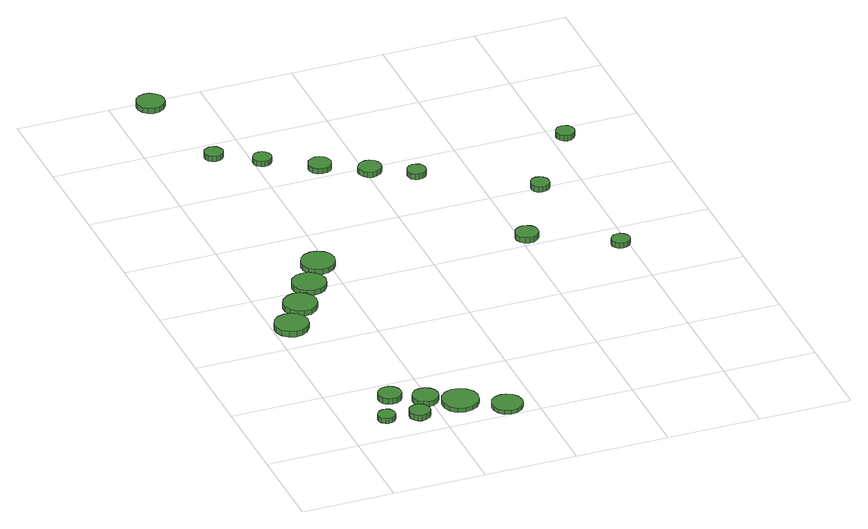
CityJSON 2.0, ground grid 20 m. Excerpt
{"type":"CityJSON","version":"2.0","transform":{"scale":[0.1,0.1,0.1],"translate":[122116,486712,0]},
"CityObjects":{
"tree1":{"type":"SolitaryVegetationObject","attributes":{"function":"something"},"geometry":[{"type":"MultiSurface","lod":"1","boundaries":[[[0,1,2,3,4,5,6,7,8,9,10,11,12,13,14]],[[15,16,17,18,19,20,21,22,23,24,25,26,27,28,29]],[[0,29,28,1]],[[1,28,27,2]],[[2,27,26,3]],[[3,26,25,4]],[[4,25,24,5]],[[5,24,23,6]],[[6,23,22,7]],[[7,22,21,8]],[[8,21,20,9]],[[9,20,19,10]],[[10,19,18,11]],[[11,18,17,12]],[[12,17,16,13]],[[13,16,15,14]],[[14,15,29,0]]]}]},
"tree2":{"type":"SolitaryVegetationObject","attributes":{"function":"something"},"geometry":[{"type":"MultiSurface","lod":"1","boundaries":[[[30,31,32,33,34,35,36,37,38,39,40,41,42,43,44]],[[45,46,47,48,49,50,51,52,53,54,55,56,57,58,59]],[[30,59,58,31]],[[31,58,57,32]],[[32,57,56,33]],[[33,56,55,34]],[[34,55,54,35]],[[35,54,53,36]],[[36,53,52,37]],[[37,52,51,38]],[[38,51,50,39]],[[39,50,49,40]],[[40,49,48,41]],[[41,48,47,42]],[[42,47,46,43]],[[43,46,45,44]],[[44,45,59,30]]]}]},
"tree3":{"type":"SolitaryVegetationObject","attributes":{"function":"something"},"geometry":[{"type":"MultiSurface","lod":"1","boundaries":[[[60,61,62,63,64,65,66,67,68,69,70,71,72,73,74]],[[75,76,77,78,79,80,81,82,83,84,85,86,87,88,89]],[[60,89,88,61]],[[61,88,87,62]],[[62,87,86,63]],[[63,86,85,64]],[[64,85,84,65]],[[65,84,83,66]],[[66,83,82,67]],[[67,82,81,68]],[[68,81,80,69]],[[69,80,79,70]],[[70,79,78,71]],[[71,78,77,72]],[[72,77,76,73]],[[73,76,75,74]],[[74,75,89,60]]]}]},
"tree4":{"type":"SolitaryVegetationObject","attributes":{"function":"something"},"geometry":[{"type":"MultiSurface","lod":"1","boundaries":[[[90,91,92,93,94,95,96,97,98,99,100,101,102,103,104]],[[105,106,107,108,109,110,111,112,113,114,115,116,117,118,119]],[[90,119,118,91]],[[91,118,117,92]],[[92,117,116,93]],[[93,116,115,94]],[[94,115,114,95]],[[95,114,113,96]],[[96,113,112,97]],[[97,112,111,98]],[[98,111,110,99]],[[99,110,109,100]],[[100,109,108,101]],[[101,108,107,102]],[[102,107,106,103]],[[103,106,105,104]],[[104,105,119,90]]]}]},
"tree5":{"type":"SolitaryVegetationObject","attributes":{"function":"something"},"geometry":[{"type":"MultiSurface","lod":"1","boundaries":[[[120,121,122,123,124,125,126,127,128,129,130,131,132,133,134]],[[135,136,137,138,139,140,141,142,143,144,145,146,147,148,149]],[[120,149,148,121]],[[121,148,147,122]],[[122,147,146,123]],[[123,146,145,124]],[[124,145,144,125]],[[125,144,143,126]],[[126,143,142,127]],[[127,142,141,128]],[[128,141,140,129]],[[129,140,139,130]],[[130,139,138,131]],[[131,138,137,132]],[[132,137,136,133]],[[133,136,135,134]],[[134,135,149,120]]]}]},
"tree6":{"type":"SolitaryVegetationObject","attributes":{"function":"something"},"geometry":[{"type":"MultiSurface","lod":"1","boundaries":[[[150,151,152,153,154,155,156,157,158,159,160,161,162,163,164]],[[165,166,167,168,169,170,171,172,173,174,175,176,177,178,179]],[[150,179,178,151]],[[151,178,177,152]],[[152,177,176,153]],[[153,176,175,154]],[[154,175,174,155]],[[155,174,173,156]],[[156,173,172,157]],[[157,172,171,158]],[[158,171,170,159]],[[159,170,169,160]],[[160,169,168,161]],[[161,168,167,162]],[[162,167,166,163]],[[163,166,165,164]],[[164,165,179,150]]]}]},
"tree7":{"type":"SolitaryVegetationObject","attributes":{"function":"something"},"geometry":[{"type":"MultiSurface","lod":"1","boundaries":[[[180,181,182,183,184,185,186,187,188,189,190,191,192,193,194]],[[195,196,197,198,199,200,201,202,203,204,205,206,207,208,209]],[[180,209,208,181]],[[181,208,207,182]],[[182,207,206,183]],[[183,206,205,184]],[[184,205,204,185]],[[185,204,203,186]],[[186,203,202,187]],[[187,202,201,188]],[[188,201,200,189]],[[189,200,199,190]],[[190,199,198,191]],[[191,198,197,192]],[[192,197,196,193]],[[193,196,195,194]],[[194,195,209,180]]]}]},
"tree8":{"type":"SolitaryVegetationObject","attributes":{"function":"something"},"geometry":[{"type":"MultiSurface","lod":"1","boundaries":[[[210,211,212,213,214,215,216,217,218,219,220,221,222,223,224]],[[225,226,227,228,229,230,231,232,233,234,235,236,237,238,239]],[[210,239,238,211]],[[211,238,237,212]],[[212,237,236,213]],[[213,236,235,214]],[[214,235,234,215]],[[215,234,233,216]],[[216,233,232,217]],[[217,232,231,218]],[[218,231,230,219]],[[219,230,229,220]],[[220,229,228,221]],[[221,228,227,222]],[[222,227,226,223]],[[223,226,225,224]],[[224,225,239,210]]]}]},
"tree9":{"type":"SolitaryVegetationObject","attributes":{"function":"something"},"geometry":[{"type":"MultiSurface","lod":"1","boundaries":[[[240,241,242,243,244,245,246,247,248,249,250,251,252,253,254]],[[255,256,257,258,259,260,261,262,263,264,265,266,267,268,269]],[[240,269,268,241]],[[241,268,267,242]],[[242,267,266,243]],[[243,266,265,244]],[[244,265,264,245]],[[245,264,263,246]],[[246,263,262,247]],[[247,262,261,248]],[[248,261,260,249]],[[249,260,259,250]],[[250,259,258,251]],[[251,258,257,252]],[[252,257,256,253]],[[253,256,255,254]],[[254,255,269,240]]]}]},
"tree10":{"type":"SolitaryVegetationObject","attributes":{"function":"something"},"geometry":[{"type":"MultiSurface","lod":"1","boundaries":[[[270,271,272,273,274,275,276,277,278,279,280,281,282,283,284]],[[285,286,287,288,289,290,291,292,293,294,295,296,297,298,299]],[[270,299,298,271]],[[271,298,297,272]],[[272,297,296,273]],[[273,296,295,274]],[[274,295,294,275]],[[275,294,293,276]],[[276,293,292,277]],[[277,292,291,278]],[[278,291,290,279]],[[279,290,289,280]],[[280,289,288,281]],[[281,288,287,282]],[[282,287,286,283]],[[283,286,285,284]],[[284,285,299,270]]]}]},
"tree11":{"type":"SolitaryVegetationObject","attributes":{"function":"something"},"geometry":[{"type":"MultiSurface","lod":"1","boundaries":[[[300,301,302,303,304,305,306,307,308,309,310,311,312,313,314]],[[315,316,317,318,319,320,321,322,323,324,325,326,327,328,329]],[[300,329,328,301]],[[301,328,327,302]],[[302,327,326,303]],[[303,326,325,304]],[[304,325,324,305]],[[305,324,323,306]],[[306,323,322,307]],[[307,322,321,308]],[[308,321,320,309]],[[309,320,319,310]],[[310,319,318,311]],[[311,318,317,312]],[[312,317,316,313]],[[313,316,315,314]],[[314,315,329,300]]]}]},
"tree12":{"type":"SolitaryVegetationObject","attributes":{"function":"something"},"geometry":[{"type":"MultiSurface","lod":"1","boundaries":[[[330,331,332,333,334,335,336,337,338,339,340,341,342,343,344]],[[345,346,347,348,349,350,351,352,353,354,355,356,357,358,359]],[[330,359,358,331]],[[331,358,357,332]],[[332,357,356,333]],[[333,356,355,334]],[[334,355,354,335]],[[335,354,353,336]],[[336,353,352,337]],[[337,352,351,338]],[[338,351,350,339]],[[339,350,349,340]],[[340,349,348,341]],[[341,348,347,342]],[[342,347,346,343]],[[343,346,345,344]],[[344,345,359,330]]]}]},
"tree13":{"type":"SolitaryVegetationObject","attributes":{"function":"something"},"geometry":[{"type":"MultiSurface","lod":"1","boundaries":[[[360,361,362,363,364,365,366,367,368,369,370,371,372,373,374]],[[375,376,377,378,379,380,381,382,383,384,385,386,387,388,389]],[[360,389,388,361]],[[361,388,387,362]],[[362,387,386,363]],[[363,386,385,364]],[[364,385,384,365]],[[365,384,383,366]],[[366,383,382,367]],[[367,382,381,368]],[[368,381,380,369]],[[369,380,379,370]],[[370,379,378,371]],[[371,378,377,372]],[[372,377,376,373]],[[373,376,375,374]],[[374,375,389,360]]]}]},
"tree14":{"type":"SolitaryVegetationObject","attributes":{"function":"something"},"geometry":[{"type":"MultiSurface","lod":"1","boundaries":[[[390,391,392,393,394,395,396,397,398,399,400,401,402,403,404]],[[405,406,407,408,409,410,411,412,413,414,415,416,417,418,419]],[[390,419,418,391]],[[391,418,417,392]],[[392,417,416,393]],[[393,416,415,394]],[[394,415,414,395]],[[395,414,413,396]],[[396,413,412,397]],[[397,412,411,398]],[[398,411,410,399]],[[399,410,409,400]],[[400,409,408,401]],[[401,408,407,402]],[[402,407,406,403]],[[403,406,405,404]],[[404,405,419,390]]]}]},
"tree15":{"type":"SolitaryVegetationObject","attributes":{"function":"something"},"geometry":[{"type":"MultiSurface","lod":"1","boundaries":[[[420,421,422,423,424,425,426,427,428,429,430,431,432,433,434]],[[435,436,437,438,439,440,441,442,443,444,445,446,447,448,449]],[[420,449,448,421]],[[421,448,447,422]],[[422,447,446,423]],[[423,446,445,424]],[[424,445,444,425]],[[425,444,443,426]],[[426,443,442,427]],[[427,442,441,428]],[[428,441,440,429]],[[429,440,439,430]],[[430,439,438,431]],[[431,438,437,432]],[[432,437,436,433]],[[433,436,435,434]],[[434,435,449,420]]]}]},
"tree16":{"type":"SolitaryVegetationObject","attributes":{"function":"something"},"geometry":[{"type":"MultiSurface","lod":"1","boundaries":[[[450,451,452,453,454,455,456,457,458,459,460,461,462,463,464]],[[465,466,467,468,469,470,471,472,473,474,475,476,477,478,479]],[[450,479,478,451]],[[451,478,477,452]],[[452,477,476,453]],[[453,476,475,454]],[[454,475,474,455]],[[455,474,473,456]],[[456,473,472,457]],[[457,472,471,458]],[[458,471,470,459]],[[459,470,469,460]],[[460,469,468,461]],[[461,468,467,462]],[[462,467,466,463]],[[463,466,465,464]],[[464,465,479,450]]]}]},
"tree17":{"type":"SolitaryVegetationObject","attributes":{"function":"something"},"geometry":[{"type":"MultiSurface","lod":"1","boundaries":[[[480,481,482,483,484,485,486,487,488,489,490,491,492,493,494]],[[495,496,497,498,499,500,501,502,503,504,505,506,507,508,509]],[[480,509,508,481]],[[481,508,507,482]],[[482,507,506,483]],[[483,506,505,484]],[[484,505,504,485]],[[485,504,503,486]],[[486,503,502,487]],[[487,502,501,488]],[[488,501,500,489]],[[489,500,499,490]],[[490,499,498,491]],[[491,498,497,492]],[[492,497,496,493]],[[493,496,495,494]],[[494,495,509,480]]]}]},
"tree18":{"type":"SolitaryVegetationObject","attributes":{"function":"something"},"geometry":[{"type":"MultiSurface","lod":"1","boundaries":[[[510,511,512,513,514,515,516,517,518,519,520,521,522,523,524]],[[525,526,527,528,529,530,531,532,533,534,535,536,537,538,539]],[[510,539,538,511]],[[511,538,537,512]],[[512,537,536,513]],[[513,536,535,514]],[[514,535,534,515]],[[515,534,533,516]],[[516,533,532,517]],[[517,532,531,518]],[[518,531,530,519]],[[519,530,529,520]],[[520,529,528,521]],[[521,528,527,522]],[[522,527,526,523]],[[523,526,525,524]],[[524,525,539,510]]]}]},
"tree19":{"type":"SolitaryVegetationObject","attributes":{"function":"something"},"geometry":[{"type":"MultiSurface","lod":"1","boundaries":[[[540,541,542,543,544,545,546,547,548,549,550,551,552,553,554]],[[555,556,557,558,559,560,561,562,563,564,565,566,567,568,569]],[[540,569,568,541]],[[541,568,567,542]],[[542,567,566,543]],[[543,566,565,544]],[[544,565,564,545]],[[545,564,563,546]],[[546,563,562,547]],[[547,562,561,548]],[[548,561,560,549]],[[549,560,559,550]],[[550,559,558,551]],[[551,558,557,552]],[[552,557,556,553]],[[553,556,555,554]],[[554,555,569,540]]]}]},
"tree20":{"type":"SolitaryVegetationObject","attributes":{"function":"something"},"geometry":[{"type":"MultiSurface","lod":"1","boundaries":[[[570,571,572,573,574,575,576,577,578,579,580,581,582,583,584]],[[585,586,587,588,589,590,591,592,593,594,595,596,597,598,599]],[[570,599,598,571]],[[571,598,597,572]],[[572,597,596,573]],[[573,596,595,574]],[[574,595,594,575]],[[575,594,593,576]],[[576,593,592,577]],[[577,592,591,578]],[[578,591,590,579]],[[579,590,589,580]],[[580,589,588,581]],[[581,588,587,582]],[[582,587,586,583]],[[583,586,585,584]],[[584,585,599,570]]]}]}
},
"vertices":[
[109,72,16],[107,79,16],[103,86,16],[96,90,16],[88,90,16],[81,88,16],[75,83,16],[72,76,16],[72,68,16],[75,61,16],[81,56,16],[88,53,16],[96,54,16],[103,58,16],[107,64,16],[107,64,4],[103,58,4],[96,54,4],[88,53,4],[81,56,4],[75,61,4],[72,68,4],[72,76,4],[75,83,4],[81,88,4],[88,90,4],[96,90,4],[103,86,4],[107,79,4],[109,72,4],
[152,149,14],[150,159,14],[144,168,14],[135,173,14],[125,174,14],[115,171,14],[107,164,14],[103,155,14],[103,144,14],[107,135,14],[115,128,14],[125,125,14],[135,126,14],[144,131,14],[150,139,14],[150,139,1],[144,131,1],[135,126,1],[125,125,1],[115,128,1],[107,135,1],[103,144,1],[103,155,1],[107,164,1],[115,171,1],[125,174,1],[135,173,1],[144,168,1],[150,159,1],[152,149,1],
[182,64,15],[180,73,15],[175,81,15],[166,85,15],[157,86,15],[148,83,15],[141,77,15],[137,68,15],[137,59,15],[141,50,15],[148,44,15],[157,41,15],[166,42,15],[175,47,15],[180,54,15],[180,54,2],[175,47,2],[166,42,2],[157,41,2],[148,44,2],[141,50,2],[137,59,2],[137,68,2],[141,77,2],[148,83,2],[157,86,2],[166,85,2],[175,81,2],[180,73,2],[182,64,2],
[74,471,18],[71,485,18],[62,497,18],[49,505,18],[34,507,18],[19,502,18],[8,492,18],[2,478,18],[2,463,18],[8,449,18],[19,439,18],[34,434,18],[49,436,18],[62,444,18],[71,456,18],[71,456,5],[62,444,5],[49,436,5],[34,434,5],[19,439,5],[8,449,5],[2,463,5],[2,478,5],[8,492,5],[19,502,5],[34,507,5],[49,505,5],[62,497,5],[71,485,5],[74,471,5],
[220,117,13],[218,128,13],[211,137,13],[201,143,13],[189,144,13],[179,141,13],[170,133,13],[165,123,13],[165,111,13],[170,100,13],[179,93,13],[189,89,13],[201,90,13],[211,96,13],[218,105,13],[218,105,1],[211,96,1],[201,90,1],[189,89,1],[179,93,1],[170,100,1],[165,111,1],[165,123,1],[170,133,1],[179,141,1],[189,144,1],[201,143,1],[211,137,1],[218,128,1],[220,117,1],
[118,537,19],[115,552,19],[106,564,19],[93,572,19],[78,573,19],[64,568,19],[53,558,19],[47,545,19],[47,529,19],[53,516,19],[64,506,19],[78,501,19],[93,502,19],[106,510,19],[115,522,19],[115,522,7],[106,510,7],[93,502,7],[78,501,7],[64,506,7],[53,516,7],[47,529,7],[47,545,7],[53,558,7],[64,568,7],[78,573,7],[93,572,7],[106,564,7],[115,552,7],[118,537,7],
[294,81,11],[291,97,11],[281,110,11],[267,118,11],[251,120,11],[235,115,11],[223,104,11],[217,89,11],[217,73,11],[223,58,11],[235,47,11],[251,42,11],[267,44,11],[281,52,11],[291,65,11],[291,65,1],[281,52,1],[267,44,1],[251,42,1],[235,47,1],[223,58,1],[217,73,1],[217,89,1],[223,104,1],[235,115,1],[251,120,1],[267,118,1],[281,110,1],[291,97,1],[294,81,1],
[163,601,21],[160,616,21],[151,628,21],[138,636,21],[123,637,21],[109,633,21],[97,623,21],[91,609,21],[91,594,21],[97,580,21],[109,570,21],[123,565,21],[138,567,21],[151,574,21],[160,586,21],[160,586,9],[151,574,9],[138,567,9],[123,565,9],[109,570,9],[97,580,9],[91,594,9],[91,609,9],[97,623,9],[109,633,9],[123,637,9],[138,636,9],[151,628,9],[160,616,9],[163,601,9],
[372,33,10],[369,47,10],[361,58,10],[349,65,10],[336,66,10],[322,62,10],[312,53,10],[307,40,10],[307,27,10],[312,14,10],[322,5,10],[336,1,10],[349,2,10],[361,9,10],[369,20,10],[369,20,1],[361,9,1],[349,2,1],[336,1,1],[322,5,1],[312,14,1],[307,27,1],[307,40,1],[312,53,1],[322,62,1],[336,66,1],[349,65,1],[361,58,1],[369,47,1],[372,33,1],
[209,669,23],[205,684,23],[197,696,23],[183,703,23],[168,705,23],[154,700,23],[143,690,23],[137,676,23],[137,661,23],[143,647,23],[154,637,23],[168,633,23],[183,634,23],[197,642,23],[205,654,23],[205,654,11],[197,642,11],[183,634,11],[168,633,11],[154,637,11],[143,647,11],[137,661,11],[137,676,11],[143,690,11],[154,700,11],[168,705,11],[183,703,11],[197,696,11],[205,684,11],[209,669,11],
[145,1133,28],[143,1141,28],[138,1148,28],[131,1152,28],[123,1153,28],[115,1150,28],[109,1145,28],[105,1137,28],[105,1129,28],[109,1121,28],[115,1116,28],[123,1113,28],[131,1114,28],[138,1118,28],[143,1125,28],[143,1125,16],[138,1118,16],[131,1114,16],[123,1113,16],[115,1116,16],[109,1121,16],[105,1129,16],[105,1137,16],[109,1145,16],[115,1150,16],[123,1153,16],[131,1152,16],[138,1148,16],[143,1141,16],[145,1133,16],
[108,1368,25],[106,1380,25],[98,1390,25],[87,1397,25],[75,1398,25],[63,1394,25],[54,1386,25],[49,1374,25],[49,1362,25],[54,1351,25],[63,1342,25],[75,1338,25],[87,1340,25],[98,1346,25],[106,1356,25],[106,1356,13],[98,1346,13],[87,1340,13],[75,1338,13],[63,1342,13],[54,1351,13],[49,1362,13],[49,1374,13],[54,1386,13],[63,1394,13],[75,1398,13],[87,1397,13],[98,1390,13],[106,1380,13],[108,1368,13],
[231,1080,27],[229,1088,27],[224,1095,27],[217,1099,27],[209,1100,27],[201,1098,27],[195,1092,27],[191,1084,27],[191,1076,27],[195,1068,27],[201,1063,27],[209,1060,27],[217,1061,27],[224,1065,27],[229,1072,27],[229,1072,15],[224,1065,15],[217,1061,15],[209,1060,15],[201,1063,15],[195,1068,15],[191,1076,15],[191,1084,15],[195,1092,15],[201,1098,15],[209,1100,15],[217,1099,15],[224,1095,15],[229,1088,15],[231,1080,15],
[337,1017,26],[334,1027,26],[329,1035,26],[320,1040,26],[310,1042,26],[300,1038,26],[292,1032,26],[288,1022,26],[288,1012,26],[292,1003,26],[300,996,26],[310,993,26],[320,994,26],[329,999,26],[334,1007,26],[334,1007,14],[329,999,14],[320,994,14],[310,993,14],[300,996,14],[292,1003,14],[288,1012,14],[288,1022,14],[292,1032,14],[300,1038,14],[310,1042,14],[320,1040,14],[329,1035,14],[334,1027,14],[337,1017,14],
[427,969,25],[425,979,25],[419,987,25],[410,992,25],[400,993,25],[390,990,25],[383,983,25],[378,974,25],[378,964,25],[383,954,25],[390,948,25],[400,944,25],[410,946,25],[419,951,25],[425,959,25],[425,959,13],[419,951,13],[410,946,13],[400,944,13],[390,948,13],[383,954,13],[378,964,13],[378,974,13],[383,983,13],[390,990,13],[400,993,13],[410,992,13],[419,987,13],[425,979,13],[427,969,13],
[507,924,25],[506,932,25],[501,939,25],[493,943,25],[485,944,25],[477,941,25],[471,935,25],[468,928,25],[468,920,25],[471,912,25],[477,906,25],[485,904,25],[493,905,25],[501,909,25],[506,916,25],[506,916,12],[501,909,12],[493,905,12],[485,904,12],[477,906,12],[471,912,12],[468,920,12],[468,928,12],[471,935,12],[477,941,12],[485,944,12],[493,943,12],[501,939,12],[506,932,12],[507,924,12],
[634,617,24],[632,627,24],[626,635,24],[617,640,24],[607,641,24],[597,638,24],[589,631,24],[585,622,24],[585,612,24],[589,603,24],[597,596,24],[607,593,24],[617,594,24],[626,599,24],[632,607,24],[632,607,11],[626,599,11],[617,594,11],[607,593,11],[597,596,11],[589,603,11],[585,612,11],[585,622,11],[589,631,11],[597,638,11],[607,641,11],[617,640,11],[626,635,11],[632,627,11],[634,617,11],
[799,525,23],[797,533,23],[792,539,23],[785,544,23],[777,544,23],[769,542,23],[763,536,23],[759,529,23],[759,520,23],[763,513,23],[769,507,23],[777,505,23],[785,506,23],[792,510,23],[797,516,23],[797,516,11],[792,510,11],[785,506,11],[777,505,11],[769,507,11],[763,513,11],[759,520,11],[759,529,11],[763,536,11],[769,542,11],[777,544,11],[785,544,11],[792,539,11],[797,533,11],[799,525,11],
[724,788,24],[723,796,24],[718,803,24],[710,807,24],[702,808,24],[694,805,24],[688,799,24],[685,792,24],[685,783,24],[688,776,24],[694,770,24],[702,768,24],[710,769,24],[718,773,24],[723,779,24],[723,779,11],[718,773,11],[710,769,11],[702,768,11],[694,770,11],[688,776,11],[685,783,11],[685,792,11],[688,799,11],[694,805,11],[702,808,11],[710,807,11],[718,803,11],[723,796,11],[724,788,11],
[846,957,23],[844,965,23],[839,972,23],[832,976,23],[824,977,23],[816,975,23],[810,969,23],[806,961,23],[806,953,23],[810,945,23],[816,940,23],[824,937,23],[832,938,23],[839,942,23],[844,949,23],[844,949,10],[839,942,10],[832,938,10],[824,937,10],[816,940,10],[810,945,10],[806,953,10],[806,961,10],[810,969,10],[816,975,10],[824,977,10],[832,976,10],[839,972,10],[844,965,10],[846,957,10]
]}
